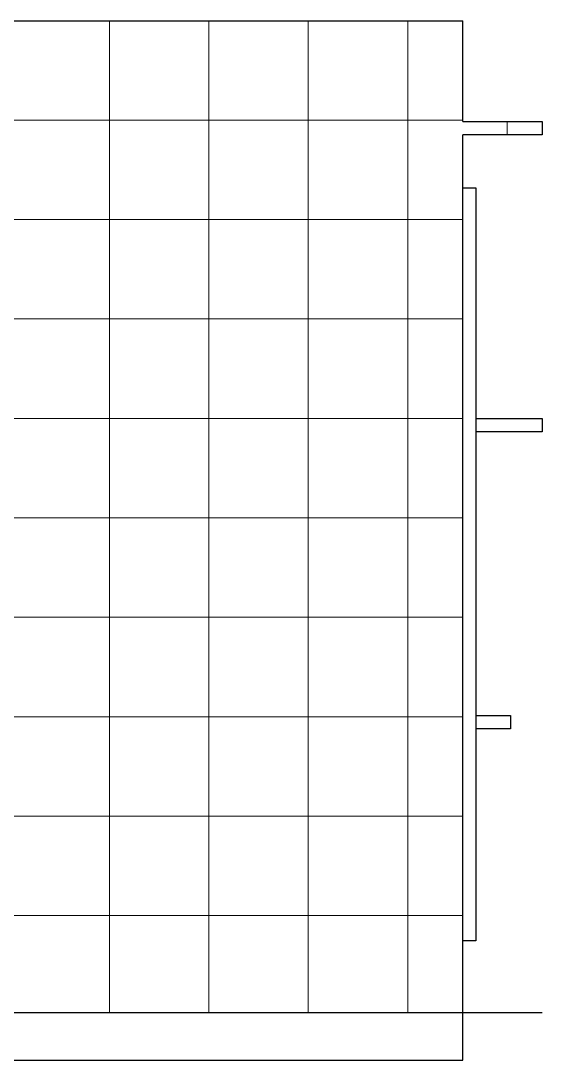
# Model space of a CAD drawing. Header units: inches. Extents: x -5000150 to -4989519, y -3262115 to -3259800.
# Drawn here: x -4998242.5 to -4998045.8, y -3261155.9 to -3260763.9 of the extents above; entities that cross this region are included whole.
import ezdxf

# ---------------------------------------------------------------- set-up
doc = ezdxf.new("R2010")
doc.units = ezdxf.units.IN
doc.header["$LTSCALE"] = 2
doc.header["$MEASUREMENT"] = 0
doc.linetypes.add('ACAD_ISO02W100', pattern=[15, 12, -3])
doc.layers.get('0').update_dxf_attribs({"linetype": 'CONTINUOUS'})
doc.layers.add('HATCH', color=60, linetype='ACAD_ISO02W100', lineweight=13)

msp = doc.modelspace()

# ---------------------------------------------------------------- hatches: boundary and pattern name
at = {"layer": 'HATCH', "transparency": 33554661}
h = msp.add_hatch(dxfattribs=at)
h.set_pattern_fill('ANSI37', color=256, scale=300, angle=45)
h.set_pattern_definition([(90, (6203.46, 1998.61), (-37.5, 0), []), (180, (6203.46, 1998.61), (-4e-15, -37.5), [])])
h.paths.add_polyline_path([(-4998360.01, -3261137.91), (-4998075.77, -3261137.91), (-4998075.77, -3260806.91), (-4998045.77, -3260806.91), (-4998045.77, -3260801.91), (-4998075.77, -3260801.91), (-4998075.77, -3260763.91), (-4998360.01, -3260763.91), (-4998360.01, -3260801.91)])

# ---------------------------------------------------------------- linework, layer by layer
at = {"ltscale": 0.5}
for p, q in [((-4998409.02, -3260763.91), (-4998075.77, -3260763.91)), ((-4998075.77, -3260801.91), (-4998075.77, -3260763.91)), ((-4998075.77, -3260801.91), (-4998045.77, -3260801.91)), ((-4998045.77, -3260801.91), (-4998045.77, -3260806.91)), ((-4998075.77, -3261137.91), (-4998075.77, -3260806.91)), ((-4998045.77, -3260806.91), (-4998075.77, -3260806.91)), ((-4998070.77, -3260913.91), (-4998045.77, -3260913.91)), ((-4998045.77, -3260913.91), (-4998045.77, -3260918.91)), ((-4998045.77, -3260918.91), (-4998070.77, -3260918.91)), ((-4998070.77, -3261025.91), (-4998057.77, -3261025.91)), ((-4998057.77, -3261025.91), (-4998057.77, -3261030.91)), ((-4998057.77, -3261030.91), (-4998070.77, -3261030.91)), ((-4998409.02, -3261137.91), (-4998075.77, -3261137.91)), ((-4998075.77, -3261137.91), (-4998045.77, -3261137.91)), ((-4998075.77, -3261155.91), (-4998075.77, -3261137.91)), ((-4998409.02, -3261155.91), (-4998075.77, -3261155.91))]:
    msp.add_line(p, q, dxfattribs=at)
msp.add_lwpolyline([(-4998075.77, -3260826.91), (-4998070.77, -3260826.91), (-4998070.77, -3261110.91), (-4998075.77, -3261110.91)], close=True, dxfattribs=at)

doc.saveas('drawing.dxf')
